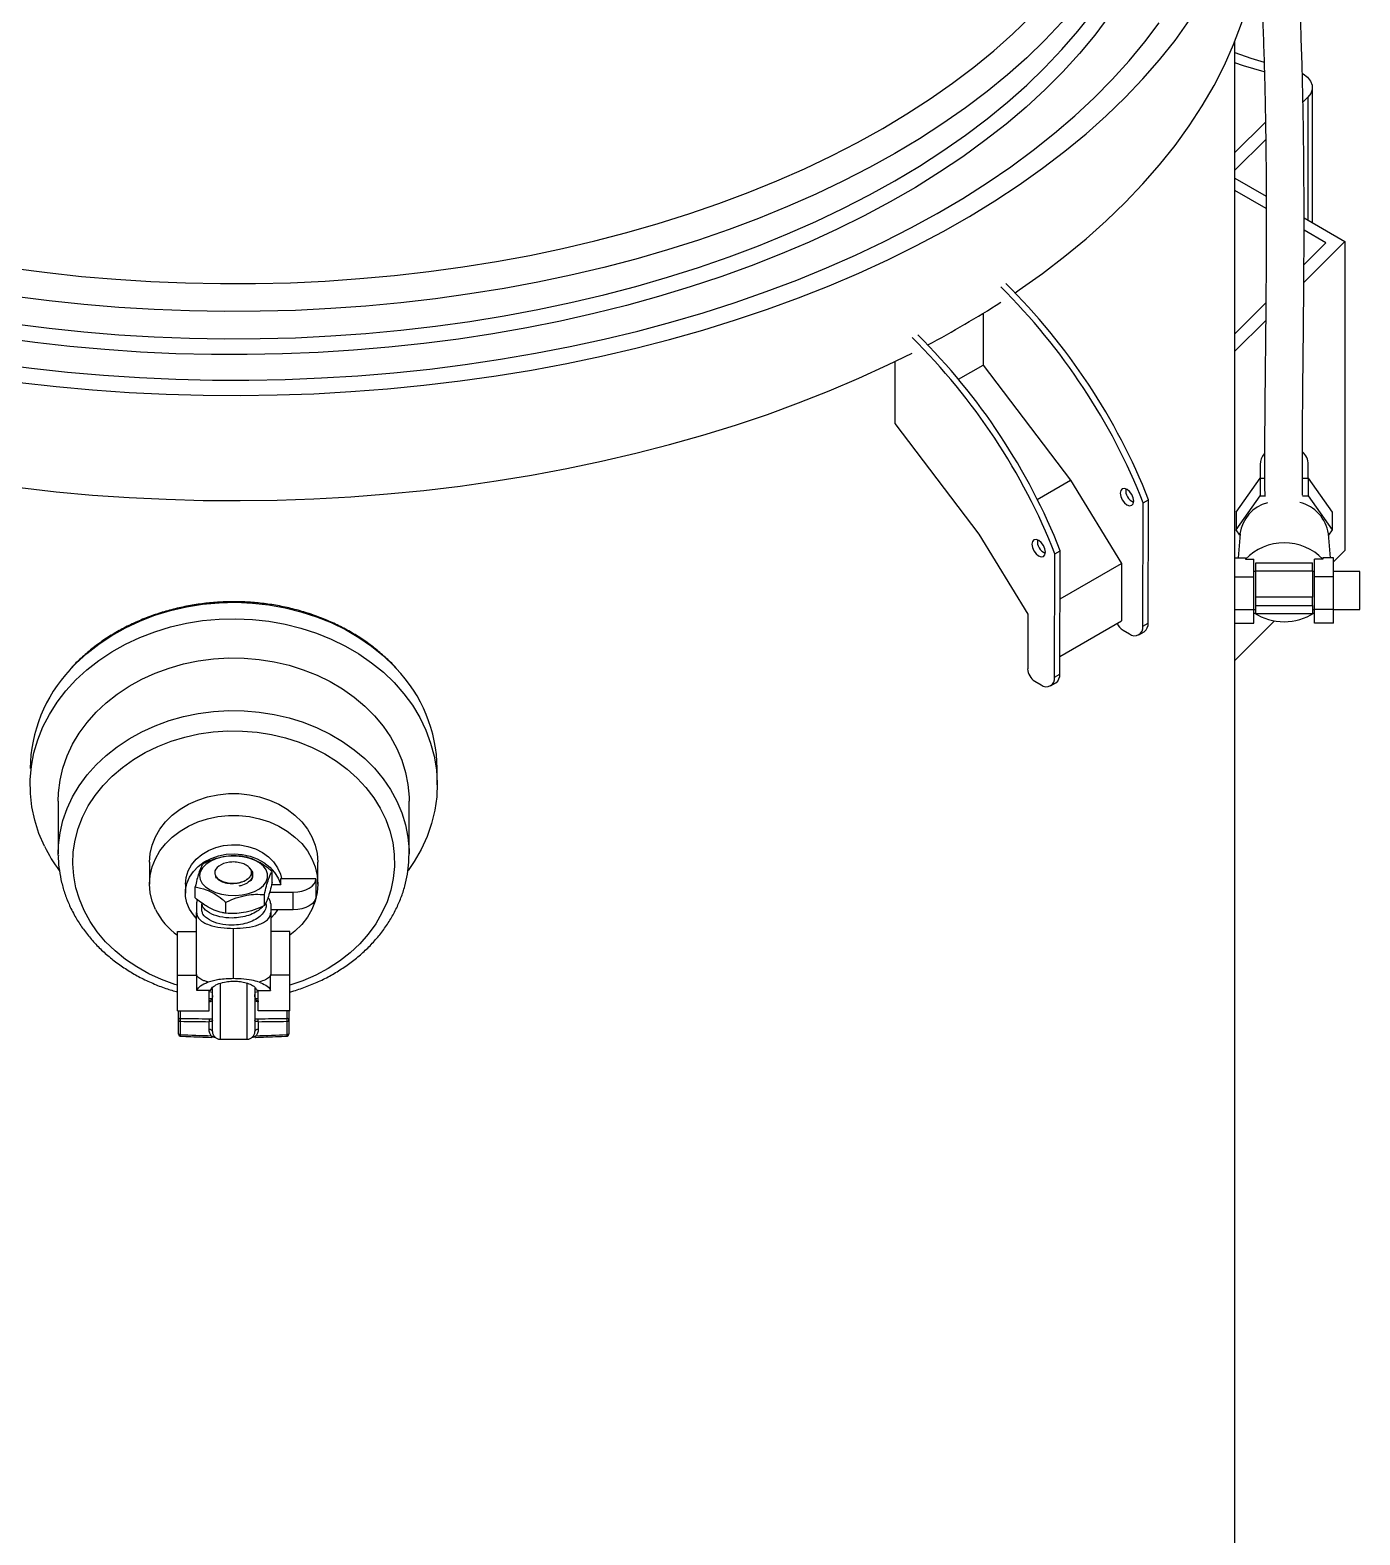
# Model space of a CAD drawing. Header units: millimetres. Extents: x 0 to 6631, y 0 to 4689.
# Drawn here: x 4556.7 to 4907.9, y 3174.8 to 3572.3 of the extents above; entities that cross this region are included whole.
import ezdxf

# ---------------------------------------------------------------- set-up
doc = ezdxf.new("R2010")
doc.units = ezdxf.units.MM
doc.header["$LTSCALE"] = 13
doc.layers.add('几何体', color=7, linetype='Continuous')

msp = doc.modelspace()

# ---------------------------------------------------------------- linework, layer by layer
at = {"layer": '几何体'}
for p, q in [((4874.93, 3430.36), (4874.93, 3569.34)), ((4894.18, 3554.52), (4892.89, 3553.23)), ((4894.18, 3554.52), (4894.18, 3522.05)), ((4895.39, 3521.36), (4895.39, 3557.11)), ((4874.93, 3539.89), (4882.99, 3547.94)), ((4883.05, 3543.39), (4874.93, 3535.27)), ((4874.93, 3533.17), (4883.17, 3528.41)), ((4883.18, 3525.14), (4874.93, 3529.9)), ((4893.18, 3522.63), (4903.94, 3516.42)), ((4898.94, 3516.04), (4893.18, 3519.37)), ((4903.94, 3516.42), (4893.12, 3505.6)), ((4893.15, 3510.25), (4898.94, 3516.04)), ((4903.94, 3516.42), (4903.94, 3434.77)), ((4874.93, 3492.03), (4883.08, 3500.18)), ((4808.42, 3497.46), (4808.42, 3483.78)), ((4883.04, 3495.53), (4874.93, 3487.41)), ((4785.09, 3484.71), (4785.09, 3468.37)), ((4801.94, 3480.04), (4808.42, 3483.78)), ((4808.42, 3483.78), (4831.51, 3453.36)), ((4785.09, 3468.37), (4807.31, 3439.09)), ((4881.58, 3457.49), (4881.58, 3453.89)), ((4894.28, 3453.89), (4894.28, 3457.49)), ((4822.68, 3448.26), (4831.51, 3453.36)), ((4831.51, 3453.36), (4844.98, 3431.37)), ((4875.23, 3444.91), (4881.58, 3453.89)), ((4881.58, 3453.89), (4881.58, 3449.27)), ((4881.58, 3453.89), (4882.74, 3453.89)), ((4892.74, 3453.89), (4894.28, 3453.89)), ((4894.28, 3453.89), (4894.28, 3449.27)), ((4894.28, 3453.89), (4900.63, 3444.91)), ((4850.58, 3414.79), (4850.71, 3447.38)), ((4850.71, 3447.38), (4852.12, 3448.2)), ((4852, 3415.61), (4852.12, 3448.2)), ((4875.23, 3440.29), (4881.58, 3449.27)), ((4881.58, 3449.27), (4882.8, 3449.27)), ((4892.8, 3449.27), (4894.28, 3449.27)), ((4894.28, 3449.27), (4900.63, 3440.29)), ((4875.23, 3444.91), (4875.23, 3440.29)), ((4900.63, 3444.91), (4900.63, 3440.29)), ((4807.31, 3439.09), (4820.22, 3418)), ((4876.23, 3438.87), (4875.23, 3440.29)), ((4876.26, 3439.2), (4875.74, 3432.86)), ((4900.13, 3432.86), (4899.6, 3439.2)), ((4900.63, 3440.29), (4899.63, 3438.87)), ((4827.37, 3433.91), (4828.79, 3434.73)), ((4828.66, 3402.14), (4828.79, 3434.73)), ((4903.94, 3434.77), (4900.93, 3431.76)), ((4827.25, 3401.32), (4827.37, 3433.91)), ((4828.74, 3422), (4844.98, 3431.37)), ((4844.98, 3431.37), (4844.92, 3416.18)), ((4874.93, 3432.86), (4877.72, 3432.86)), ((4877.72, 3432.86), (4877.68, 3432.5)), ((4877.68, 3432.5), (4879.93, 3432.5)), ((4879.93, 3427.86), (4879.93, 3432.5)), ((4880.43, 3431.56), (4895.43, 3431.56)), ((4880.43, 3429.43), (4880.43, 3431.56)), ((4895.43, 3429.43), (4895.43, 3431.56)), ((4898.18, 3432.5), (4895.93, 3432.5)), ((4895.93, 3427.86), (4895.93, 3432.5)), ((4900.93, 3432.86), (4898.14, 3432.86)), ((4898.14, 3432.86), (4898.18, 3432.5)), ((4900.93, 3427.86), (4900.93, 3432.86)), ((4874.93, 3427.86), (4874.93, 3430.36)), ((4874.93, 3427.86), (4879.93, 3427.86)), ((4874.93, 3419.24), (4874.93, 3427.86)), ((4880.43, 3429.24), (4879.93, 3429.24)), ((4879.93, 3419.24), (4879.93, 3427.86)), ((4880.43, 3429.43), (4895.43, 3429.43)), ((4880.43, 3422.46), (4880.43, 3429.43)), ((4895.43, 3429.43), (4895.43, 3422.46)), ((4895.93, 3429.24), (4895.43, 3429.24)), ((4900.93, 3427.86), (4895.93, 3427.86)), ((4895.93, 3419.24), (4895.93, 3427.86)), ((4907.93, 3429.24), (4900.93, 3429.24)), ((4900.93, 3419.24), (4900.93, 3427.86)), ((4907.93, 3421.35), (4907.93, 3429.24)), ((4874.91, 3419.24), (4874.93, 3419.24)), ((4874.93, 3419.24), (4879.93, 3419.24)), ((4874.93, 3415.62), (4874.93, 3419.24)), ((4879.93, 3419.24), (4880.43, 3419.24)), ((4879.93, 3415.62), (4879.93, 3419.24)), ((4895.43, 3422.46), (4880.43, 3422.46)), ((4880.43, 3421.35), (4880.43, 3422.46)), ((4880.43, 3420.25), (4880.43, 3421.35)), ((4880.43, 3420.25), (4895.43, 3420.25)), ((4880.43, 3418.14), (4880.43, 3420.25)), ((4895.43, 3421.35), (4895.43, 3422.46)), ((4895.43, 3420.25), (4895.43, 3421.35)), ((4895.43, 3420.25), (4895.43, 3418.14)), ((4895.43, 3419.24), (4895.93, 3419.24)), ((4900.93, 3419.24), (4895.93, 3419.24)), ((4895.93, 3415.62), (4895.93, 3419.24)), ((4900.93, 3419.24), (4907.93, 3419.24)), ((4900.93, 3415.62), (4900.93, 3419.24)), ((4907.93, 3419.24), (4907.93, 3421.35)), ((4820.22, 3418), (4820.17, 3403.53)), ((4828.68, 3406.81), (4844.92, 3416.18)), ((4850.58, 3414.79), (4852, 3415.61)), ((4885.39, 3416.22), (4874.93, 3405.76)), ((4874.93, 2858.79), (4874.93, 3415.62)), ((4874.93, 3415.62), (4879.93, 3415.62)), ((4880.43, 3418.14), (4895.43, 3418.14)), ((4900.93, 3415.62), (4895.93, 3415.62)), ((4845.38, 3413.74), (4847.03, 3412.78)), ((4849.55, 3412.52), (4850.96, 3413.34)), ((4822.04, 3400.27), (4823.7, 3399.31)), ((4826.21, 3399.05), (4827.63, 3399.87)), ((4827.25, 3401.32), (4828.66, 3402.14)), ((4664.2, 3372.86), (4664.2, 3377.19)), ((4564.09, 3368.57), (4564.09, 3354.68)), ((4656.77, 3354.68), (4656.77, 3368.57)), ((4656.77, 3355.2), (4656.77, 3354.68)), ((4564.09, 3354.26), (4564.09, 3354.68)), ((4588.21, 3352.45), (4588.21, 3346.68)), ((4632.65, 3346.68), (4632.65, 3352.45)), ((4615.43, 3348.87), (4615.43, 3349.19)), ((4620.58, 3347.07), (4620.58, 3350)), ((4622.86, 3346.58), (4622.86, 3348.14)), ((4622.86, 3348.14), (4632.18, 3348.14)), ((4632.18, 3348.02), (4632.18, 3348.14)), ((4632.18, 3348.02), (4632.18, 3343.37)), ((4597.68, 3346.68), (4597.68, 3344.25)), ((4600.28, 3343.01), (4600.28, 3345.95)), ((4618.55, 3340.98), (4618.55, 3343.92)), ((4619.94, 3344.56), (4626.18, 3344.56)), ((4620.46, 3346.58), (4622.86, 3346.58)), ((4626.18, 3339.91), (4626.18, 3344.56)), ((4600.63, 3341.45), (4600.63, 3339.15)), ((4601.93, 3341.42), (4601.93, 3339.54)), ((4608.4, 3338.95), (4608.4, 3341.89)), ((4619.05, 3341.29), (4619.05, 3341.94)), ((4620.23, 3341.45), (4620.23, 3339.15)), ((4626.18, 3339.91), (4620.23, 3339.91)), ((4595.63, 3322.61), (4595.63, 3334.15)), ((4595.63, 3334.15), (4600.68, 3334.15)), ((4625.23, 3334.15), (4620.18, 3334.15)), ((4625.23, 3322.61), (4625.23, 3334.15)), ((4595.63, 3313.22), (4595.63, 3322.61)), ((4595.63, 3322.61), (4600.68, 3322.61)), ((4600.68, 3322.61), (4600.63, 3322.89)), ((4600.68, 3318.52), (4600.68, 3322.61)), ((4604.34, 3318.52), (4604.82, 3319.41)), ((4606.83, 3320.45), (4606.83, 3305.7)), ((4610.43, 3321.69), (4610.31, 3321.69)), ((4614.03, 3305.7), (4614.03, 3320.48)), ((4620.23, 3322.89), (4620.18, 3322.61)), ((4620.18, 3318.52), (4620.18, 3322.61)), ((4625.23, 3322.61), (4620.18, 3322.61)), ((4625.23, 3313.22), (4625.23, 3322.61)), ((4603.93, 3318.52), (4600.68, 3318.52)), ((4604.34, 3318.52), (4603.93, 3318.52)), ((4603.93, 3313.22), (4603.93, 3318.52)), ((4604.83, 3318.06), (4603.93, 3318.17)), ((4603.93, 3316.52), (4604.67, 3316.45)), ((4604.83, 3307.7), (4604.83, 3319.06)), ((4616.03, 3319.14), (4616.03, 3307.7)), ((4616.93, 3318.17), (4616.03, 3318.06)), ((4616.19, 3316.46), (4616.93, 3316.54)), ((4616.93, 3318.52), (4616.54, 3318.52)), ((4616.93, 3318.52), (4620.18, 3318.52)), ((4616.93, 3313.22), (4616.93, 3318.52)), ((4595.63, 3313.22), (4603.93, 3313.22)), ((4595.83, 3310.72), (4595.83, 3313.22)), ((4596.33, 3313.22), (4596.33, 3311.21)), ((4625.23, 3313.22), (4616.93, 3313.22)), ((4624.53, 3311.21), (4624.53, 3313.22)), ((4625.03, 3313.22), (4625.03, 3310.72)), ((4595.83, 3307.21), (4595.83, 3310.72)), ((4596.28, 3310.43), (4596.28, 3306.92)), ((4603.94, 3308.29), (4603.94, 3310.32)), ((4616.92, 3310.32), (4616.92, 3308.29)), ((4624.59, 3306.92), (4624.59, 3310.43)), ((4625.03, 3310.72), (4625.03, 3307.21)), ((4606.83, 3305.7), (4614.03, 3305.7))]:
    msp.add_line(p, q, dxfattribs=at)
at = {"layer": '几何体', "flags": 128}
for points in [[(4781.89, 3546.27), (4788.29, 3550.11), (4794.44, 3554.09), (4800.32, 3558.2), (4805.92, 3562.44), (4811.24, 3566.8), (4816.27, 3571.27), (4821, 3575.84), (4825.42, 3580.52), (4829.54, 3585.29), (4833.33, 3590.15), (4836.8, 3595.09), (4839.95, 3600.1), (4842.76, 3605.18), (4845.23, 3610.31), (4847.37, 3615.5), (4849.16, 3620.73), (4850.6, 3625.99), (4851.7, 3631.29), (4852.44, 3636.6), (4852.84, 3641.92), (4852.88, 3647.25), (4852.58, 3652.58), (4852.27, 3655.42)], [(4857.25, 3635.02), (4856.89, 3631.07), (4856.09, 3625.69), (4854.95, 3620.34), (4853.45, 3615.01), (4851.6, 3609.72), (4849.41, 3604.47), (4846.88, 3599.28), (4844.01, 3594.14), (4840.8, 3589.07), (4837.26, 3584.08), (4833.4, 3579.16), (4829.22, 3574.33), (4824.73, 3569.6), (4819.93, 3564.97), (4814.82, 3560.45), (4809.43, 3556.04), (4803.75, 3551.75), (4797.79, 3547.59), (4791.57, 3543.57), (4785.09, 3539.68)], [(4816.84, 3502.89), (4817.92, 3503.62), (4824.09, 3508), (4829.97, 3512.5), (4835.58, 3517.12), (4840.89, 3521.85), (4845.91, 3526.69), (4850.61, 3531.63), (4855.01, 3536.66), (4859.1, 3541.79), (4862.86, 3546.99), (4866.29, 3552.27), (4869.39, 3557.62), (4872.16, 3563.03), (4874.58, 3568.49), (4876.67, 3574), (4878.41, 3579.55), (4879.81, 3585.13), (4880.85, 3590.74), (4881.55, 3596.37), (4881.89, 3602), (4881.93, 3604.7)], [(4547.66, 3484.14), (4557.05, 3482.92), (4566.51, 3481.89), (4576.02, 3481.07), (4585.59, 3480.45), (4595.18, 3480.03), (4604.8, 3479.81), (4614.42, 3479.79), (4624.04, 3479.98), (4633.64, 3480.36), (4643.21, 3480.95), (4652.74, 3481.74), (4662.21, 3482.73), (4671.61, 3483.92), (4680.93, 3485.3), (4690.16, 3486.88), (4699.28, 3488.65), (4708.28, 3490.61), (4717.16, 3492.76), (4725.89, 3495.09), (4734.47, 3497.61), (4742.89, 3500.3), (4751.13, 3503.17), (4759.18, 3506.21), (4767.04, 3509.42), (4774.69, 3512.79), (4782.12, 3516.32), (4789.33, 3520), (4796.3, 3523.83), (4803.02, 3527.81), (4809.49, 3531.92), (4815.69, 3536.17), (4821.62, 3540.54), (4827.28, 3545.04), (4832.64, 3549.65), (4837.72, 3554.37), (4842.49, 3559.19), (4846.95, 3564.12), (4851.1, 3569.13), (4854.93, 3574.22)], [(4841.62, 3575.92), (4837.88, 3570.94), (4833.82, 3566.04), (4829.44, 3561.24), (4824.75, 3556.53), (4819.76, 3551.93), (4814.47, 3547.44), (4808.89, 3543.07), (4803.03, 3538.82), (4796.9, 3534.7), (4790.5, 3530.72), (4783.85, 3526.88), (4776.95, 3523.19), (4769.82, 3519.65), (4762.47, 3516.27), (4754.89, 3513.05), (4747.12, 3509.99), (4739.14, 3507.11), (4730.99, 3504.4), (4722.67, 3501.87), (4714.19, 3499.53), (4705.56, 3497.37), (4696.79, 3495.4), (4687.91, 3493.62), (4678.91, 3492.03), (4669.82, 3490.64), (4660.64, 3489.45), (4651.4, 3488.46), (4642.09, 3487.67), (4632.74, 3487.09), (4623.36, 3486.71), (4613.96, 3486.53), (4604.55, 3486.55), (4595.16, 3486.78), (4585.78, 3487.22), (4576.44, 3487.85), (4567.15, 3488.69), (4557.92, 3489.73), (4548.76, 3490.97)], [(4552.54, 3494.66), (4561.67, 3493.5), (4570.87, 3492.53), (4580.12, 3491.77), (4589.42, 3491.21), (4598.75, 3490.85), (4608.09, 3490.7), (4617.44, 3490.75), (4626.78, 3491.01), (4636.09, 3491.47), (4645.37, 3492.13), (4654.6, 3492.99), (4663.76, 3494.06), (4672.85, 3495.32), (4681.85, 3496.78), (4690.75, 3498.44), (4699.53, 3500.29), (4708.18, 3502.34), (4716.7, 3504.56), (4725.06, 3506.98), (4733.25, 3509.57), (4741.28, 3512.34), (4749.11, 3515.29), (4756.75, 3518.4), (4764.17, 3521.68), (4771.38, 3525.12), (4778.35, 3528.71), (4785.09, 3532.46), (4791.57, 3536.34), (4797.79, 3540.37), (4803.75, 3544.53), (4809.43, 3548.82), (4814.82, 3553.23), (4819.93, 3557.75), (4824.73, 3562.38), (4829.22, 3567.11), (4833.4, 3571.94), (4837.26, 3576.85)], [(4553.92, 3479.17), (4563.51, 3478.09), (4573.17, 3477.22), (4582.86, 3476.54), (4592.6, 3476.07), (4602.36, 3475.8), (4612.13, 3475.74), (4621.89, 3475.87), (4631.64, 3476.21), (4641.37, 3476.75), (4651.05, 3477.5), (4660.68, 3478.44), (4670.25, 3479.59), (4679.74, 3480.93), (4689.14, 3482.46), (4698.43, 3484.2), (4707.62, 3486.12), (4716.67, 3488.23), (4725.59, 3490.53), (4734.36, 3493.02), (4742.97, 3495.68), (4751.41, 3498.52), (4759.67, 3501.54), (4767.73, 3504.72), (4775.59, 3508.07), (4783.24, 3511.58), (4790.66, 3515.25), (4797.85, 3519.07), (4804.79, 3523.03), (4811.49, 3527.14), (4817.92, 3531.38), (4824.09, 3535.76), (4829.97, 3540.26), (4835.58, 3544.88), (4840.89, 3549.61), (4845.91, 3554.45), (4850.61, 3559.39), (4855.01, 3564.43), (4859.1, 3569.55), (4862.86, 3574.76)], [(4874.93, 3566.31), (4879.15, 3564.87), (4882.61, 3563.81)], [(4882.63, 3561.23), (4877.2, 3562.85), (4874.93, 3563.61)], [(4892.72, 3560.81), (4892.92, 3560.68), (4894.09, 3559.8), (4894.9, 3558.8), (4895.32, 3557.72), (4895.34, 3556.61), (4894.96, 3555.53), (4894.18, 3554.52)], [(4552.14, 3509.38), (4561.15, 3508.2), (4570.22, 3507.21), (4579.35, 3506.43), (4588.53, 3505.85), (4597.74, 3505.47), (4606.97, 3505.29), (4616.2, 3505.31), (4625.43, 3505.54), (4634.63, 3505.97), (4643.8, 3506.61), (4652.92, 3507.44), (4661.97, 3508.47), (4670.96, 3509.71), (4679.85, 3511.13), (4688.65, 3512.76), (4697.33, 3514.57), (4705.88, 3516.58), (4714.3, 3518.77), (4722.56, 3521.14), (4730.67, 3523.7), (4738.6, 3526.43), (4746.34, 3529.33), (4753.89, 3532.4), (4761.23, 3535.64), (4768.35, 3539.03), (4775.24, 3542.58), (4781.89, 3546.27)], [(4785.09, 3539.68), (4778.35, 3535.94), (4771.38, 3532.34), (4764.17, 3528.91), (4756.75, 3525.63), (4749.11, 3522.51), (4741.28, 3519.57), (4733.25, 3516.8), (4725.06, 3514.2), (4716.7, 3511.79), (4708.18, 3509.56), (4699.53, 3507.52), (4690.75, 3505.67), (4681.85, 3504.01), (4672.85, 3502.55), (4663.76, 3501.28), (4654.6, 3500.22), (4645.37, 3499.35), (4636.09, 3498.69), (4626.78, 3498.23), (4617.44, 3497.97), (4608.09, 3497.92), (4598.75, 3498.08), (4589.42, 3498.43), (4580.12, 3498.99), (4570.87, 3499.76), (4561.67, 3500.72), (4552.54, 3501.89)], [(4553.92, 3451.4), (4563.51, 3450.33), (4573.17, 3449.45), (4582.86, 3448.78), (4592.6, 3448.31), (4602.36, 3448.04), (4612.13, 3447.97), (4621.89, 3448.11), (4631.64, 3448.45), (4641.37, 3448.99), (4651.05, 3449.74), (4660.68, 3450.68), (4670.25, 3451.82), (4679.74, 3453.16), (4689.14, 3454.7), (4698.43, 3456.43), (4707.62, 3458.36), (4716.67, 3460.47), (4725.59, 3462.77), (4734.36, 3465.25), (4742.97, 3467.92), (4751.41, 3470.76), (4759.67, 3473.77), (4767.73, 3476.96), (4775.59, 3480.31), (4783.24, 3483.82), (4789.64, 3486.96)], [(4848.17, 3447.86), (4848.04, 3448.72), (4847.66, 3449.61), (4847.09, 3450.38), (4846.41, 3450.93), (4845.74, 3451.17), (4845.16, 3451.06), (4844.78, 3450.62), (4844.64, 3449.92), (4844.77, 3449.06), (4845.15, 3448.18), (4845.72, 3447.41), (4846.4, 3446.86), (4847.08, 3446.62), (4847.65, 3446.73), (4848.04, 3447.16), (4848.17, 3447.86)], [(4824.84, 3434.39), (4824.71, 3435.25), (4824.33, 3436.13), (4823.76, 3436.91), (4823.08, 3437.46), (4822.4, 3437.7), (4821.83, 3437.59), (4821.44, 3437.15), (4821.3, 3436.45), (4821.44, 3435.59), (4821.82, 3434.71), (4822.39, 3433.93), (4823.06, 3433.39), (4823.74, 3433.15), (4824.32, 3433.25), (4824.7, 3433.69), (4824.84, 3434.39)], [(4567.23, 3403.33), (4568.74, 3404.92), (4571.65, 3407.6), (4574.81, 3410.08), (4578.21, 3412.35), (4581.83, 3414.37), (4585.63, 3416.15), (4589.61, 3417.67), (4593.72, 3418.93), (4597.94, 3419.9), (4602.24, 3420.59), (4606.6, 3420.99), (4610.98, 3421.1), (4615.37, 3420.91), (4619.71, 3420.44), (4624, 3419.68), (4628.2, 3418.63), (4632.27, 3417.31), (4636.2, 3415.73), (4639.97, 3413.88), (4643.53, 3411.8), (4646.87, 3409.48), (4649.97, 3406.94), (4652.81, 3404.21), (4653.34, 3403.66)], [(4560.44, 3356.69), (4558.99, 3360.07), (4557.89, 3363.53), (4557.13, 3367.06), (4556.73, 3370.63), (4556.69, 3374.21), (4557, 3377.78), (4557.67, 3381.32), (4558.69, 3384.81), (4560.05, 3388.21), (4561.75, 3391.51), (4563.78, 3394.69), (4566.11, 3397.72), (4568.74, 3400.59), (4571.65, 3403.27), (4574.81, 3405.75), (4578.21, 3408.01), (4581.83, 3410.04), (4585.63, 3411.82), (4589.61, 3413.34), (4593.72, 3414.59), (4597.94, 3415.57), (4602.24, 3416.26), (4606.6, 3416.66), (4610.98, 3416.77), (4615.37, 3416.58), (4619.71, 3416.11), (4624, 3415.35), (4628.2, 3414.3), (4632.27, 3412.98), (4636.2, 3411.39), (4639.97, 3409.55), (4643.53, 3407.46), (4646.87, 3405.15), (4649.97, 3402.61), (4652.81, 3399.88), (4655.37, 3396.97), (4657.63, 3393.9), (4659.57, 3390.69), (4661.19, 3387.36), (4662.46, 3383.93), (4663.4, 3380.43), (4663.97, 3376.88), (4664.2, 3373.3), (4664.06, 3369.72), (4663.57, 3366.17), (4662.73, 3362.65), (4661.53, 3359.2), (4660, 3355.85), (4658.14, 3352.61), (4656.51, 3350.24)], [(4564.09, 3368.57), (4564.17, 3370.81), (4564.58, 3374.09), (4565.35, 3377.33), (4566.45, 3380.51), (4567.89, 3383.59), (4569.66, 3386.56), (4571.73, 3389.4), (4574.1, 3392.07), (4576.75, 3394.57), (4579.65, 3396.86), (4582.79, 3398.95), (4586.14, 3400.8), (4589.67, 3402.41), (4593.36, 3403.75), (4597.18, 3404.84), (4601.1, 3405.64), (4605.09, 3406.16), (4609.12, 3406.4), (4613.17, 3406.35), (4617.19, 3406.01), (4621.16, 3405.39), (4625.05, 3404.48), (4628.82, 3403.31), (4632.46, 3401.87), (4635.93, 3400.17), (4639.21, 3398.24), (4642.26, 3396.08), (4645.08, 3393.71), (4647.63, 3391.15), (4649.9, 3388.41), (4651.86, 3385.53), (4653.51, 3382.52), (4654.84, 3379.4), (4655.82, 3376.19), (4656.47, 3372.94), (4656.76, 3369.64), (4656.77, 3368.57)], [(4564.09, 3354.68), (4564.17, 3356.91), (4564.58, 3360.2), (4565.35, 3363.44), (4566.45, 3366.61), (4567.89, 3369.7), (4569.66, 3372.67), (4571.73, 3375.5), (4574.1, 3378.18), (4576.75, 3380.67), (4579.65, 3382.97), (4582.79, 3385.05), (4586.14, 3386.9), (4589.67, 3388.51), (4593.36, 3389.86), (4597.18, 3390.94), (4601.1, 3391.75), (4605.09, 3392.27), (4609.12, 3392.51), (4613.17, 3392.46), (4617.19, 3392.12), (4621.16, 3391.49), (4625.05, 3390.59), (4628.82, 3389.41), (4632.46, 3387.97), (4635.93, 3386.28), (4639.21, 3384.34), (4642.26, 3382.18), (4645.08, 3379.81), (4647.63, 3377.25), (4649.9, 3374.52), (4651.86, 3371.63), (4653.51, 3368.62), (4654.84, 3365.5), (4655.82, 3362.3), (4656.47, 3359.04), (4656.76, 3355.75), (4656.77, 3355.2)], [(4570.93, 3339.67), (4569.67, 3342.66), (4568.75, 3345.72), (4568.18, 3348.85), (4567.95, 3352), (4568.08, 3355.16), (4568.55, 3358.29), (4569.38, 3361.37), (4570.54, 3364.39), (4572.03, 3367.3), (4573.85, 3370.09), (4575.96, 3372.73), (4578.36, 3375.21), (4581.03, 3377.49), (4583.94, 3379.57), (4587.07, 3381.43), (4590.39, 3383.04), (4593.88, 3384.4), (4597.51, 3385.5), (4601.24, 3386.32), (4605.05, 3386.86), (4608.91, 3387.12), (4612.78, 3387.09), (4616.62, 3386.77), (4620.42, 3386.17), (4624.13, 3385.29), (4627.73, 3384.13), (4631.19, 3382.72), (4634.48, 3381.05), (4637.56, 3379.15), (4640.42, 3377.02), (4643.03, 3374.69), (4645.37, 3372.18), (4647.43, 3369.5), (4649.17, 3366.69), (4650.6, 3363.75), (4651.69, 3360.72), (4652.44, 3357.62), (4652.84, 3354.48), (4652.89, 3351.32), (4652.59, 3348.18), (4651.94, 3345.06), (4650.94, 3342.01), (4649.61, 3339.05), (4647.96, 3336.19), (4645.99, 3333.47), (4643.73, 3330.91), (4641.2, 3328.53), (4638.4, 3326.34), (4635.38, 3324.37), (4632.15, 3322.64), (4628.74, 3321.15), (4625.23, 3319.93)], [(4588.21, 3352.45), (4588.38, 3354.72), (4588.91, 3356.96), (4589.77, 3359.13), (4590.95, 3361.19), (4592.45, 3363.11), (4594.23, 3364.87), (4596.26, 3366.43), (4598.52, 3367.77), (4600.96, 3368.87), (4603.56, 3369.71), (4606.26, 3370.27), (4609.03, 3370.56), (4611.82, 3370.56), (4614.59, 3370.28), (4617.29, 3369.71), (4619.89, 3368.87), (4622.33, 3367.77), (4624.59, 3366.44), (4626.62, 3364.88), (4628.4, 3363.12), (4629.9, 3361.2), (4631.09, 3359.14), (4631.95, 3356.97), (4632.48, 3354.73), (4632.65, 3352.46), (4632.65, 3352.45)], [(4589.77, 3339.99), (4588.91, 3342.16), (4588.38, 3344.4), (4588.21, 3346.67), (4588.38, 3348.95), (4588.91, 3351.19), (4589.77, 3353.35), (4590.95, 3355.42), (4592.45, 3357.34), (4594.23, 3359.1), (4596.26, 3360.66), (4598.52, 3362), (4600.96, 3363.09), (4603.56, 3363.93), (4606.26, 3364.5), (4609.03, 3364.79), (4611.82, 3364.79), (4614.59, 3364.5), (4617.29, 3363.94), (4619.89, 3363.1), (4622.33, 3362), (4624.59, 3360.66), (4626.62, 3359.1), (4628.4, 3357.35), (4629.9, 3355.42), (4631.09, 3353.36), (4631.95, 3351.2), (4632.48, 3348.96), (4632.65, 3346.68), (4632.48, 3344.41), (4631.96, 3342.17), (4631.09, 3340), (4629.91, 3337.94), (4628.41, 3336.02), (4626.63, 3334.26), (4625.23, 3333.14)], [(4597.68, 3346.68), (4597.86, 3348.44), (4598.41, 3350.15), (4599.3, 3351.76), (4600.51, 3353.22), (4602.01, 3354.49), (4603.75, 3355.54), (4605.68, 3356.34), (4607.74, 3356.86), (4609.89, 3357.08), (4612.05, 3357.01), (4614.16, 3356.63), (4616.17, 3355.97), (4618.01, 3355.05), (4619.64, 3353.88), (4620.99, 3352.51), (4622.05, 3350.97), (4622.77, 3349.3), (4623.05, 3348.14)], [(4600.53, 3337.69), (4599.79, 3338.52), (4598.77, 3340.04), (4598.08, 3341.68), (4597.72, 3343.39), (4597.72, 3345.12), (4598.08, 3346.83), (4598.77, 3348.47), (4599.79, 3349.99), (4601.1, 3351.35), (4602.67, 3352.52), (4604.46, 3353.45), (4606.41, 3354.13), (4608.47, 3354.54), (4610.59, 3354.66), (4612.7, 3354.5), (4614.75, 3354.05), (4616.68, 3353.33), (4618.44, 3352.36), (4619.97, 3351.16), (4621.24, 3349.77), (4622.21, 3348.23), (4622.86, 3346.58), (4622.86, 3346.58)], [(4617.25, 3345.46), (4618.3, 3346.33), (4619.02, 3347.29), (4619.4, 3348.32), (4619.41, 3349.38), (4619.05, 3350.41), (4618.34, 3351.38), (4617.3, 3352.25), (4615.98, 3352.98), (4614.44, 3353.54), (4612.73, 3353.91), (4610.93, 3354.07), (4609.1, 3354.02), (4607.34, 3353.76), (4605.69, 3353.31), (4604.25, 3352.66), (4603.05, 3351.87), (4602.16, 3350.95), (4601.6, 3349.95), (4601.41, 3348.9), (4601.59, 3347.85), (4602.13, 3346.84), (4603, 3345.92), (4604.19, 3345.12), (4605.62, 3344.47), (4607.26, 3344), (4609.02, 3343.73), (4610.85, 3343.67), (4612.65, 3343.83), (4614.37, 3344.19), (4615.92, 3344.74), (4617.25, 3345.46)], [(4609.35, 3352.46), (4608.54, 3352.31), (4607.79, 3352.09), (4607.11, 3351.8), (4606.53, 3351.45), (4606.06, 3351.04), (4605.71, 3350.6), (4605.5, 3350.13), (4605.43, 3349.64)], [(4605.82, 3348.21), (4605.71, 3348.58), (4605.69, 3348.68)], [(4626.18, 3344.56), (4627.35, 3344.63), (4628.48, 3344.82), (4629.51, 3345.14), (4630.42, 3345.58), (4631.17, 3346.1), (4631.72, 3346.7), (4632.06, 3347.35), (4632.18, 3348.02)], [(4632.18, 3343.37), (4632.06, 3342.69), (4631.72, 3342.04), (4631.17, 3341.45), (4630.42, 3340.92), (4629.51, 3340.49), (4628.48, 3340.17), (4627.35, 3339.97), (4626.18, 3339.91)], [(4595.63, 3319.93), (4594.91, 3320.16), (4591.38, 3321.45), (4588, 3322.99), (4584.82, 3324.78), (4581.84, 3326.79), (4579.1, 3329.02), (4576.62, 3331.44), (4574.42, 3334.04), (4572.52, 3336.79), (4570.93, 3339.67)], [(4622.02, 3339.91), (4621.24, 3338.74), (4620.35, 3337.72)], [(4595.83, 3310.72), (4595.84, 3310.66), (4595.86, 3310.61), (4595.9, 3310.57), (4595.96, 3310.52), (4596.02, 3310.49), (4596.1, 3310.46), (4596.19, 3310.44), (4596.28, 3310.43)], [(4604.83, 3307.72), (4604.81, 3307.82), (4604.76, 3307.92), (4604.68, 3308.02), (4604.58, 3308.1), (4604.44, 3308.18), (4604.29, 3308.23), (4604.12, 3308.27), (4603.94, 3308.29)], [(4616.92, 3308.29), (4616.74, 3308.27), (4616.57, 3308.23), (4616.42, 3308.18), (4616.29, 3308.1), (4616.18, 3308.02), (4616.1, 3307.92), (4616.05, 3307.82), (4616.03, 3307.72)], [(4624.59, 3310.43), (4624.67, 3310.44), (4624.76, 3310.46), (4624.84, 3310.49), (4624.9, 3310.52), (4624.96, 3310.57), (4625, 3310.61), (4625.02, 3310.66), (4625.03, 3310.72)], [(4596.28, 3306.92), (4596.19, 3306.93), (4596.1, 3306.95), (4596.02, 3306.98), (4595.96, 3307.02), (4595.9, 3307.06), (4595.86, 3307.11), (4595.84, 3307.16), (4595.83, 3307.21)], [(4604.53, 3306.61), (4604.53, 3306.49), (4604.54, 3306.39), (4604.55, 3306.3), (4604.57, 3306.24), (4604.58, 3306.2), (4604.6, 3306.19), (4604.6, 3306.19)], [(4604.6, 3306.19), (4604.62, 3306.19), (4604.64, 3306.23)], [(4616.22, 3306.23), (4616.24, 3306.19), (4616.26, 3306.19)], [(4625.03, 3307.21), (4625.02, 3307.16), (4625, 3307.11), (4624.96, 3307.06), (4624.9, 3307.02), (4624.84, 3306.98), (4624.76, 3306.95), (4624.67, 3306.93), (4624.59, 3306.92)]]:
    msp.add_lwpolyline(points, dxfattribs=at)
at = {"layer": '几何体'}
for centre, radius, start, end in [((4695.62, 3385.99), 166.79, 21.5981, 45.2459), ((4697.06, 3386.82), 166.77, 21.5969, 45.29), ((4676, 3712.59), 252.62, 297.7943, 302.8573), ((4672.31, 3372.53), 166.77, 21.5969, 45.29), ((4673.7, 3373.33), 166.79, 21.5981, 45.2459), ((4886.16, 3457.43), 4.58, 140.4944, 179.2101), ((4889.61, 3457.41), 4.68, 1.0379, 47.5272), ((4849.53, 3450.7), 3.47, 173.5766, 246.418), ((4885.97, 3437.92), 9.8, 104.4291, 172.5073), ((4889.6, 3437.68), 10.12, 8.6327, 75.8089), ((4826.2, 3437.23), 3.47, 173.5766, 246.418), ((4887.93, 3422.48), 14.33, 44.3412, 135.6588), ((4847.52, 3417.11), 4, 202.8774, 237.5092), ((4848.42, 3414.46), 2.18, 230.3616, 8.776), ((4849.5, 3415.38), 2.5, 305.5913, 5.3828), ((4887.93, 3430.82), 14.84, 237.3815, 302.6185), ((4595.67, 3376.63), 39.01, 136.8043, 179.1713), ((4625.37, 3376.72), 38.83, 0.7069, 43.9346), ((4824.25, 3403.71), 4.09, 182.4596, 237.2493), ((4825.09, 3400.99), 2.18, 230.3616, 8.776), ((4826.17, 3401.9), 2.5, 305.5913, 5.3828), ((4597.82, 3374.92), 41.58, 206.0025, 216.3993), ((4606.49, 3348.36), 18.7, 206.5888, 234.4879), ((4602.94, 3315.49), 1.06, 2.6434, 19.7141), ((4618.14, 3315.45), 1.28, 161.7437, 175.8838), ((4596.33, 3310.71), 0.496, 89.5716, 179.565), ((4598.58, 3310.66), 2.31, 166.2302, 185.6652), ((4622.28, 3310.66), 2.31, 354.3348, 13.7698), ((4624.53, 3310.71), 0.496, 0.435, 90.4284), ((4605.74, 3310.59), 1.82, 163.4862, 188.4808), ((4606.83, 3307.7), 2, 180, 270), ((4614.03, 3307.7), 2, 270, 0), ((4615.12, 3310.59), 1.82, 351.5192, 16.5138), ((4596.33, 3307), 0.5, 180, 267.4893), ((4615.56, 3306.53), 0.78, 333.6757, 5.8634), ((4624.53, 3307), 0.5, 272.4851, 0.0016)]:
    msp.add_arc(centre, radius, start, end, dxfattribs=at)
for centre, major_axis, ratio, start_param, end_param in [((4567.06, 3318.2), (68.4, -4.13), 0.084452, 5.159718, 5.287957), ((4653.8, 3318.2), (68.4, 4.13), 0.084452, 4.136821, 4.26506), ((4567, 3317.92), (68.4, -4.42), 0.090352, 5.160464, 5.288703), ((4653.86, 3317.92), (68.4, 4.42), 0.090352, 4.136075, 4.264314), ((4571.48, 3317.63), (103.5, -6.69), 0.090352, 4.960198, 5.043255), ((4649.39, 3317.63), (103.5, 6.69), 0.090352, 4.381523, 4.46458)]:
    msp.add_ellipse(centre, major_axis=major_axis, ratio=ratio, start_param=start_param, end_param=end_param, dxfattribs=at)
for points, knots in [([(4892.8, 3449.4), (4892.79, 3449.64), (4892.77, 3450.67), (4892.75, 3452.84), (4892.73, 3456.11), (4892.73, 3459.94), (4892.74, 3464.34), (4892.78, 3469.12), (4892.83, 3474.27), (4892.88, 3479.76), (4892.94, 3485.18), (4893, 3490.46), (4893.06, 3496.54), (4893.11, 3503.31), (4893.16, 3510.69), (4893.18, 3517.52), (4893.19, 3523.86), (4893.17, 3529.66), (4893.14, 3535.17), (4893.09, 3540.89), (4893.01, 3547.29), (4892.88, 3554.63), (4892.68, 3562.86), (4892.39, 3571.61), (4892.02, 3580.38), (4891.53, 3589.61), (4890.9, 3598.98), (4890.08, 3608.48), (4889.13, 3617.47), (4888.05, 3625.58), (4886.85, 3633.02), (4885.51, 3639.84), (4884.01, 3646.01), (4882.43, 3651.3), (4880.85, 3655.65), (4879.16, 3659.44), (4877.57, 3662.41), (4876.49, 3663.91), (4876.06, 3664.5)], [0, 0, 0, 0, 0.008358, 0.035901, 0.061462, 0.092881, 0.12173, 0.148429, 0.178095, 0.205583, 0.231192, 0.255118, 0.277477, 0.311396, 0.341727, 0.369804, 0.395634, 0.419145, 0.44036, 0.462401, 0.488221, 0.517814, 0.551102, 0.587714, 0.623596, 0.657148, 0.699359, 0.737011, 0.772436, 0.808543, 0.836292, 0.865215, 0.895526, 0.918536, 0.94099, 0.963274, 0.985575, 1, 1, 1, 1]), ([(4881.17, 3594.41), (4881.31, 3592.31), (4881.63, 3587.55), (4882.02, 3580.11), (4882.37, 3571.96), (4882.62, 3564.46), (4882.81, 3557.55), (4882.94, 3551.41), (4883.03, 3545.52), (4883.1, 3540.24), (4883.14, 3535.71), (4883.16, 3531.35), (4883.18, 3526.63), (4883.19, 3521.18), (4883.18, 3515.31), (4883.15, 3509.4), (4883.11, 3503.14), (4883.06, 3496.69), (4882.99, 3490.22), (4882.94, 3485.1), (4882.9, 3481.17), (4882.87, 3478.1), (4882.83, 3474.87), (4882.8, 3471.23), (4882.77, 3467.41), (4882.74, 3463.52), (4882.73, 3459.64), (4882.73, 3456.05), (4882.75, 3452.83), (4882.77, 3450.55), (4882.8, 3449.41), (4882.81, 3449.09)], [0, 0, 0, 0, 0.037277, 0.084853, 0.132314, 0.182411, 0.218071, 0.2552, 0.291519, 0.322836, 0.349043, 0.372519, 0.400602, 0.433523, 0.470353, 0.506435, 0.541207, 0.585635, 0.627612, 0.666612, 0.68866, 0.709728, 0.732607, 0.760693, 0.794349, 0.827058, 0.864522, 0.90742, 0.943703, 0.984035, 1, 1, 1, 1]), ([(4653.27, 3403.82), (4653.22, 3403.88), (4652.38, 3404.86), (4650.51, 3406.61), (4647.67, 3409.06), (4644.57, 3411.3), (4641.29, 3413.34), (4637.81, 3415.17), (4634.18, 3416.78), (4630.41, 3418.16), (4626.52, 3419.29), (4622.54, 3420.18), (4618.48, 3420.81), (4614.38, 3421.19), (4610.26, 3421.31), (4606.13, 3421.17), (4602.03, 3420.77), (4597.98, 3420.11), (4594, 3419.2), (4590.12, 3418.05), (4586.36, 3416.65), (4582.74, 3415.02), (4579.28, 3413.17), (4576.01, 3411.11), (4572.93, 3408.85), (4570.1, 3406.39), (4568.22, 3404.59), (4567.37, 3403.58), (4567.29, 3403.49)], [0, 0, 0, 0, 0.0025987, 0.043936, 0.0852904, 0.1266591, 0.1680393, 0.2094286, 0.2508247, 0.2922257, 0.3336304, 0.3750377, 0.4164469, 0.4578576, 0.4992695, 0.5406826, 0.5820968, 0.623512, 0.6649282, 0.7063451, 0.7477622, 0.7891786, 0.8305932, 0.8720044, 0.9134101, 0.9548079, 0.9961948, 1, 1, 1, 1]), ([(4625.23, 3318.17), (4625.59, 3318.27), (4627.18, 3318.67), (4629.89, 3319.65), (4633.32, 3321.09), (4636.59, 3322.79), (4639.69, 3324.71), (4642.58, 3326.83), (4645.25, 3329.15), (4647.68, 3331.64), (4649.85, 3334.3), (4651.75, 3337.1), (4653.36, 3340.01), (4654.67, 3343.03), (4655.68, 3346.12), (4656.37, 3349.27), (4656.75, 3352.31), (4656.75, 3354.3), (4656.75, 3355.22)], [0, 0, 0, 0, 0.0196951, 0.0861777, 0.1526584, 0.2191268, 0.285569, 0.3519664, 0.4182963, 0.4845327, 0.5506482, 0.6166164, 0.6824156, 0.7480327, 0.8134666, 0.8787307, 0.9438534, 1, 1, 1, 1]), ([(4564.12, 3354.25), (4564.11, 3353.97), (4564.09, 3352.63), (4564.36, 3350.23), (4564.94, 3347.08), (4565.85, 3343.98), (4566.76, 3341.71), (4567.6, 3339.92), (4568.51, 3338.15), (4570, 3335.73), (4572.01, 3333.02), (4574.29, 3330.45), (4576.82, 3328.05), (4579.58, 3325.83), (4582.55, 3323.81), (4585.71, 3322), (4589.05, 3320.42), (4592.35, 3319.12), (4594.6, 3318.46), (4595.63, 3318.16)], [0, 0, 0, 0, 0.017389, 0.083663, 0.149931, 0.216247, 0.28266, 0.299733, 0.336749, 0.403481, 0.470326, 0.537339, 0.60451, 0.67182, 0.739246, 0.806767, 0.874361, 0.942009, 1, 1, 1, 1]), ([(4602.31, 3352.03), (4602.14, 3351.72), (4601.78, 3351.09), (4601.24, 3349.65), (4600.74, 3347.89), (4600.44, 3346.6), (4600.28, 3345.95)], [0, 0, 0, 0, 0.267276, 0.541818, 0.768445, 1, 1, 1, 1]), ([(4612.46, 3354.06), (4611.58, 3354.1), (4609.78, 3354.19), (4607.12, 3353.81), (4604.6, 3353.06), (4603.08, 3352.38), (4602.31, 3352.03)], [0, 0, 0, 0, 0.2672762, 0.5418181, 0.7684451, 1, 1, 1, 1]), ([(4614.03, 3347.97), (4614.33, 3348.22), (4614.93, 3348.71), (4615.23, 3349.63), (4615.04, 3350.54), (4614.31, 3351.38), (4613.14, 3352.04), (4611.64, 3352.45), (4610.32, 3352.54), (4609.56, 3352.48), (4609.35, 3352.46)], [0, 0, 0, 0, 0.132095, 0.264168, 0.396922, 0.532469, 0.668255, 0.806625, 0.945503, 1, 1, 1, 1]), ([(4620.58, 3350), (4620.23, 3350.29), (4619.22, 3351.13), (4617.47, 3352.33), (4615.06, 3353.53), (4613.41, 3353.87), (4612.46, 3354.06)], [0, 0, 0, 0, 0.1315465, 0.3836465, 0.6435586, 1, 1, 1, 1]), ([(4605.43, 3349.64), (4605.5, 3349.32), (4605.64, 3348.68), (4606.54, 3347.84), (4607.83, 3347.22), (4609.39, 3346.89), (4611.04, 3346.87), (4612.58, 3347.18), (4613.54, 3347.61), (4613.95, 3347.91), (4614.03, 3347.97)], [0, 0, 0, 0, 0.1408, 0.281601, 0.422095, 0.560119, 0.697396, 0.832652, 0.966706, 1, 1, 1, 1]), ([(4605.72, 3348.76), (4605.78, 3348.67), (4605.9, 3348.49), (4606.02, 3348.31), (4606.08, 3348.22)], [0, 0, 0, 0, 0.500002, 1, 1, 1, 1]), ([(4614.03, 3347.97), (4613.92, 3347.89), (4613.42, 3347.51), (4612.24, 3346.99), (4610.43, 3346.68), (4608.61, 3346.79), (4607.12, 3347.29), (4606.25, 3347.83), (4606.13, 3348.18), (4606.12, 3348.22)], [0, 0, 0, 0, 0.050927, 0.236817, 0.421453, 0.606088, 0.791978, 0.976268, 1, 1, 1, 1]), ([(4615.02, 3350.42), (4615.03, 3350.42), (4615.4, 3350.06), (4615.51, 3349.18), (4615.19, 3347.96), (4614.05, 3346.92), (4612.82, 3346.29), (4611.99, 3346.17), (4611.81, 3346.14)], [0, 0, 0, 0, 0.005481, 0.238128, 0.470775, 0.702129, 0.93549, 1, 1, 1, 1]), ([(4615.43, 3348.86), (4615.4, 3348.43), (4615.36, 3347.9), (4614.87, 3347.48), (4614.78, 3347.4)], [0, 0, 0, 0, 0.800322, 1, 1, 1, 1]), ([(4615.03, 3350.43), (4614.97, 3350.52), (4614.9, 3350.62), (4614.83, 3350.72), (4614.82, 3350.74)], [0, 0, 0, 0, 0.851111, 1, 1, 1, 1]), ([(4618.55, 3343.92), (4618.72, 3344.67), (4619.08, 3346.19), (4619.62, 3347.94), (4620.12, 3349.21), (4620.42, 3349.74), (4620.58, 3350)], [0, 0, 0, 0, 0.267276, 0.541818, 0.768445, 1, 1, 1, 1]), ([(4620.58, 3347.07), (4620.4, 3346.31), (4620.04, 3344.79), (4619.51, 3343.04), (4619, 3341.78), (4618.7, 3341.25), (4618.55, 3340.98)], [0, 0, 0, 0, 0.267276, 0.541818, 0.768445, 1, 1, 1, 1]), ([(4600.28, 3345.95), (4601.23, 3345.75), (4602.86, 3345.42), (4605.27, 3344.23), (4607.02, 3343.03), (4608.05, 3342.17), (4608.4, 3341.89)], [0, 0, 0, 0, 0.356439, 0.608129, 0.868454, 1, 1, 1, 1]), ([(4608.4, 3338.95), (4608.05, 3339.01), (4607.04, 3339.19), (4605.29, 3339.73), (4602.88, 3340.94), (4601.23, 3342.25), (4600.28, 3343.01)], [0, 0, 0, 0, 0.131547, 0.383647, 0.643559, 1, 1, 1, 1]), ([(4608.4, 3341.89), (4609.29, 3342.28), (4611.08, 3343.09), (4613.74, 3343.77), (4616.26, 3344.03), (4617.78, 3343.95), (4618.55, 3343.92)], [0, 0, 0, 0, 0.267276, 0.541818, 0.768445, 1, 1, 1, 1]), ([(4620.23, 3341.45), (4620.2, 3341.79), (4620.15, 3342.37), (4619.7, 3342.9), (4619.51, 3343.12)], [0, 0, 0, 0, 0.5745366, 1, 1, 1, 1]), ([(4600.92, 3342.54), (4600.9, 3342.51), (4600.64, 3342.17), (4600.63, 3341.79), (4600.63, 3341.45)], [0, 0, 0, 0, 0.094472, 1, 1, 1, 1]), ([(4600.63, 3322.89), (4600.63, 3324.11), (4600.63, 3326.55), (4600.63, 3330.72), (4600.63, 3335.03), (4600.63, 3337.77), (4600.63, 3339.15)], [0, 0, 0, 0, 0.249999, 0.5, 0.750001, 1, 1, 1, 1]), ([(4600.63, 3339.15), (4600.67, 3338.82), (4600.75, 3338.16), (4601.44, 3337.26), (4602.51, 3336.49), (4604.33, 3335.71), (4607.03, 3335.08), (4609.3, 3335), (4610.43, 3334.96)], [0, 0, 0, 0, 0.1274172, 0.2501178, 0.3708143, 0.5004071, 0.7495589, 1, 1, 1, 1]), ([(4618.03, 3340.76), (4617.92, 3340.61), (4617.51, 3340.03), (4616.27, 3339.2), (4614.43, 3338.36), (4612.28, 3337.84), (4609.65, 3337.61), (4606.65, 3337.93), (4603.94, 3338.99), (4602.3, 3340.27), (4602.15, 3341.16), (4602.1, 3341.43)], [0, 0, 0, 0, 0.03845, 0.142683, 0.248391, 0.352827, 0.458099, 0.614714, 0.772388, 0.928711, 1, 1, 1, 1]), ([(4618.98, 3341.29), (4619, 3341.21), (4619.15, 3340.67), (4618.68, 3339.67), (4617.78, 3338.4), (4616.29, 3337.31), (4614.43, 3336.48), (4612.28, 3335.96), (4609.65, 3335.73), (4606.65, 3336.05), (4603.94, 3337.11), (4602.3, 3338.4), (4602.15, 3339.28), (4602.1, 3339.55)], [0, 0, 0, 0, 0.015665, 0.103725, 0.192393, 0.279944, 0.368734, 0.456456, 0.544879, 0.676429, 0.808868, 0.940173, 1, 1, 1, 1]), ([(4618.55, 3340.98), (4617.66, 3340.58), (4615.86, 3339.78), (4613.2, 3339.09), (4610.68, 3338.83), (4609.17, 3338.91), (4608.4, 3338.95)], [0, 0, 0, 0, 0.267276, 0.541818, 0.768445, 1, 1, 1, 1]), ([(4610.43, 3334.96), (4611.56, 3335), (4613.81, 3335.08), (4616.51, 3335.7), (4618.34, 3336.49), (4619.42, 3337.25), (4620.11, 3338.16), (4620.19, 3338.82), (4620.23, 3339.15)], [0, 0, 0, 0, 0.248589, 0.498299, 0.62825, 0.749296, 0.872285, 1, 1, 1, 1]), ([(4620.23, 3339.15), (4620.23, 3337.77), (4620.23, 3335.02), (4620.23, 3330.72), (4620.23, 3326.55), (4620.23, 3324.11), (4620.23, 3322.89)], [0, 0, 0, 0, 0.250026, 0.5, 0.749974, 1, 1, 1, 1]), ([(4610.43, 3321.69), (4610.43, 3322.56), (4610.43, 3324.3), (4610.43, 3327.42), (4610.43, 3331), (4610.43, 3333.64), (4610.43, 3334.96)], [0, 0, 0, 0, 0.213867, 0.427737, 0.713867, 1, 1, 1, 1]), ([(4603.73, 3320.79), (4603.42, 3320.88), (4602.81, 3321.06), (4602.05, 3321.38), (4601.46, 3321.72), (4601.01, 3322.07), (4600.77, 3322.38), (4600.7, 3322.56), (4600.68, 3322.61)], [0, 0, 0, 0, 0.233975, 0.449095, 0.621735, 0.7798, 0.949594, 1, 1, 1, 1]), ([(4600.68, 3318.52), (4600.86, 3318.87), (4601.24, 3319.61), (4602.54, 3320.35), (4603.5, 3320.7), (4603.73, 3320.79)], [0, 0, 0, 0, 0.410682, 0.858247, 1, 1, 1, 1]), ([(4610.31, 3321.69), (4609.67, 3321.68), (4608.39, 3321.65), (4606.07, 3321.41), (4604.63, 3321.03), (4603.74, 3320.79)], [0, 0, 0, 0, 0.266654, 0.541385, 1, 1, 1, 1]), ([(4604.82, 3319.41), (4605.22, 3319.69), (4606, 3320.24), (4607.77, 3320.79), (4609.66, 3321.05), (4611.42, 3321.03), (4613.07, 3320.79), (4614.57, 3320.34), (4615.53, 3319.85), (4615.95, 3319.51), (4616.06, 3319.42)], [0, 0, 0, 0, 0.164954, 0.330688, 0.448443, 0.566554, 0.678375, 0.801387, 0.947726, 1, 1, 1, 1]), ([(4617.12, 3320.79), (4616.49, 3320.97), (4615.08, 3321.37), (4612.72, 3321.64), (4611.1, 3321.68), (4610.43, 3321.69)], [0, 0, 0, 0, 0.327432, 0.722961, 1, 1, 1, 1]), ([(4616.06, 3319.42), (4616.22, 3319.21), (4616.46, 3318.92), (4616.52, 3318.61), (4616.54, 3318.52)], [0, 0, 0, 0, 0.711751, 1, 1, 1, 1]), ([(4620.18, 3322.61), (4620.16, 3322.56), (4620.09, 3322.38), (4619.85, 3322.07), (4619.4, 3321.72), (4618.56, 3321.24), (4617.73, 3320.98), (4617.13, 3320.79)], [0, 0, 0, 0, 0.050272, 0.220214, 0.378002, 0.550604, 1, 1, 1, 1]), ([(4617.13, 3320.79), (4617.77, 3320.53), (4619.13, 3319.97), (4619.97, 3319.13), (4620.14, 3318.63), (4620.18, 3318.52)], [0, 0, 0, 0, 0.410645, 0.877492, 1, 1, 1, 1]), ([(4604.8, 3317.21), (4604.81, 3317.11), (4604.83, 3316.82), (4604.69, 3316.41), (4604.45, 3316.07), (4604.19, 3315.89), (4604.01, 3315.86), (4603.93, 3315.85)], [0, 0, 0, 0, 0.1595895, 0.4754286, 0.70455, 0.8786813, 1, 1, 1, 1]), ([(4604.83, 3315.95), (4604.82, 3315.93), (4604.71, 3315.8), (4604.43, 3315.63), (4604.14, 3315.57), (4604, 3315.54)], [0, 0, 0, 0, 0.073699, 0.532238, 1, 1, 1, 1]), ([(4616.93, 3315.85), (4616.86, 3315.86), (4616.7, 3315.89), (4616.46, 3316.03), (4616.23, 3316.29), (4616.06, 3316.72), (4616.02, 3317.15), (4616.04, 3317.42), (4616.04, 3317.49)], [0, 0, 0, 0, 0.094502, 0.229863, 0.395405, 0.613622, 0.900115, 1, 1, 1, 1]), ([(4616.86, 3315.54), (4616.81, 3315.55), (4616.58, 3315.58), (4616.27, 3315.7), (4616.09, 3315.89), (4616.03, 3315.96)], [0, 0, 0, 0, 0.178707, 0.703821, 1, 1, 1, 1]), ([(4604.83, 3310.77), (4604.82, 3310.69), (4604.8, 3310.55), (4604.63, 3310.42), (4604.4, 3310.36), (4604.19, 3310.34), (4604.04, 3310.33), (4603.98, 3310.33), (4603.94, 3310.32)], [0, 0, 0, 0, 0.322413, 0.569131, 0.760582, 0.899161, 0.941211, 1, 1, 1, 1]), ([(4604.53, 3306.61), (4604.38, 3306.83), (4604.02, 3307.36), (4603.97, 3307.95), (4603.94, 3308.29)], [0, 0, 0, 0, 0.413036, 1, 1, 1, 1]), ([(4604, 3311.11), (4604.05, 3311.11), (4604.28, 3311.11), (4604.54, 3311.1), (4604.68, 3311.1), (4604.7, 3311.1)], [0, 0, 0, 0, 0.221164, 0.871034, 1, 1, 1, 1]), ([(4616.92, 3310.32), (4616.82, 3310.33), (4616.62, 3310.34), (4616.37, 3310.38), (4616.16, 3310.46), (4616.05, 3310.59), (4616.04, 3310.72), (4616.03, 3310.77)], [0, 0, 0, 0, 0.154254, 0.316154, 0.499276, 0.783133, 1, 1, 1, 1]), ([(4616.16, 3311.1), (4616.25, 3311.1), (4616.45, 3311.11), (4616.72, 3311.11), (4616.86, 3311.11)], [0, 0, 0, 0, 0.42743, 1, 1, 1, 1]), ([(4616.92, 3308.29), (4616.89, 3307.95), (4616.84, 3307.36), (4616.48, 3306.83), (4616.33, 3306.61)], [0, 0, 0, 0, 0.586964, 1, 1, 1, 1]), ([(4595.83, 3307), (4595.83, 3307), (4595.83, 3307.01), (4595.83, 3307.09), (4595.83, 3307.17), (4595.83, 3307.21)], [0, 0, 0, 0, 0.342334, 0.684659, 1, 1, 1, 1]), ([(4596.24, 3306.5), (4596.94, 3306.47), (4599.73, 3306.36), (4602.52, 3306.26), (4604.6, 3306.19)], [0, 0, 0, 0, 0.252202, 1, 1, 1, 1]), ([(4596.28, 3306.92), (4596.28, 3306.84), (4596.28, 3306.68), (4596.29, 3306.53), (4596.3, 3306.51), (4596.31, 3306.5)], [0, 0, 0, 0, 0.327696, 0.682934, 1, 1, 1, 1]), ([(4604.53, 3306.61), (4604.76, 3306.52), (4605.07, 3306.41), (4605.37, 3306.29), (4605.44, 3306.26)], [0, 0, 0, 0, 0.761907, 1, 1, 1, 1]), ([(4605.66, 3306.13), (4605.64, 3306.13), (4605.36, 3306.18), (4604.99, 3306.21), (4604.64, 3306.23)], [0, 0, 0, 0, 0.060785, 1, 1, 1, 1]), ([(4616.22, 3306.23), (4615.87, 3306.21), (4615.49, 3306.18), (4615.21, 3306.13), (4615.19, 3306.12)], [0, 0, 0, 0, 0.927305, 1, 1, 1, 1]), ([(4615.34, 3306.23), (4615.44, 3306.27), (4615.76, 3306.4), (4616.1, 3306.52), (4616.33, 3306.61)], [0, 0, 0, 0, 0.298134, 1, 1, 1, 1]), ([(4616.26, 3306.19), (4616.95, 3306.21), (4619.74, 3306.3), (4622.52, 3306.42), (4624.62, 3306.5)], [0, 0, 0, 0, 0.24769, 1, 1, 1, 1]), ([(4624.55, 3306.51), (4624.56, 3306.51), (4624.57, 3306.52), (4624.58, 3306.67), (4624.58, 3306.84), (4624.59, 3306.92)], [0, 0, 0, 0, 0.296228, 0.647826, 1, 1, 1, 1]), ([(4625.03, 3307.21), (4625.03, 3307.17), (4625.03, 3307.08), (4625.03, 3307.01), (4625.03, 3307), (4625.03, 3307)], [0, 0, 0, 0, 0.349884, 0.699711, 1, 1, 1, 1])]:
    msp.add_open_spline(points, degree=3, knots=knots, dxfattribs=at)

doc.saveas('drawing.dxf')
